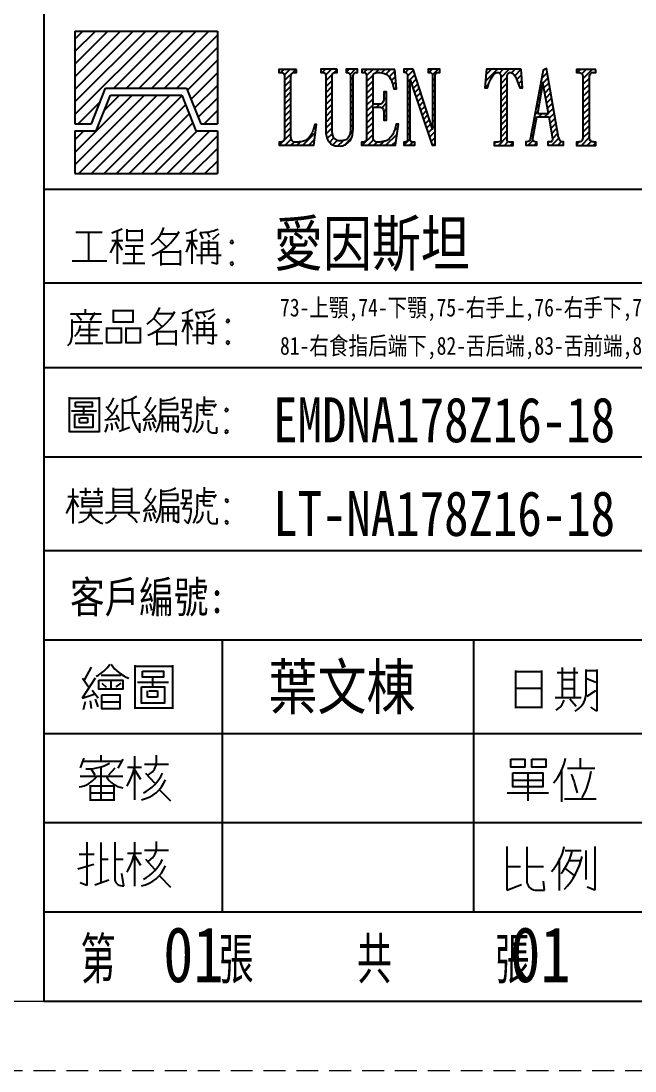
# Model space of a CAD drawing. Header units: millimetres. Extents: x 23075 to 24509, y -21593 to -20579.
# Drawn here: x 24197.5 to 24332.7, y -21592.8 to -21361.6 of the extents above; entities that cross this region are included whole.
import ezdxf

# ---------------------------------------------------------------- set-up
doc = ezdxf.new("R2010")
doc.units = ezdxf.units.MM
doc.header["$LTSCALE"] = 8
doc.linetypes.add('DASHED', pattern=[0.75, 0.5, -0.25])
doc.layers.add('A', color=7, linetype='Continuous')
doc.layers.add('dim', color=3, linetype='Continuous', lineweight=15)
doc.layers.add('MBOM-ASSIS-LAYER', color=71, linetype='Continuous', lineweight=9)
doc.styles.add('ROMANS', font='ROMANS.shx', dxfattribs={"height": 5, "bigfont": 'chineset.shx'})
doc.styles.add('style1', font='mingliu.ttc', dxfattribs={"width": 0.75})

# ---------------------------------------------------------------- blocks, each defined once
blk = doc.blocks.new('*X2')
at = {"color": 0}
for p, q in [((-246.878, -247.762), (-241.98, -242.864)), ((-246.878, -246.878), (-242.864, -242.864)), ((-246.596, -248.364), (-241.096, -242.864)), ((-245.713, -248.364), (-240.213, -242.864)), ((-244.829, -248.364), (-239.364, -242.899)), ((-244.798, -243.914), (-243.748, -242.864)), ((-243.945, -248.364), (-239.111, -243.531)), ((-243.061, -248.364), (-238.859, -244.162)), ((-242.177, -248.364), (-238.606, -244.793)), ((-246.878, -245.994), (-246.248, -245.364)), ((-241.293, -248.364), (-238.293, -245.364)), ((-240.409, -248.364), (-237.409, -245.364)), ((-239.525, -248.364), (-236.878, -245.717)), ((-238.641, -248.364), (-236.878, -246.6)), ((-237.758, -248.364), (-236.878, -247.484))]:
    blk.add_line(p, q, dxfattribs=at)
blk = doc.blocks.new('*X3')
at = {"color": 0}
for p, q in [((-246.878, -244.226), (-241.016, -238.364)), ((-246.878, -243.342), (-241.9, -238.364)), ((-246.878, -242.458), (-242.784, -238.364)), ((-246.878, -241.574), (-243.668, -238.364)), ((-246.878, -240.691), (-244.551, -238.364)), ((-246.878, -239.807), (-245.435, -238.364)), ((-246.878, -238.923), (-246.319, -238.364)), ((-244.132, -242.364), (-240.132, -238.364)), ((-243.248, -242.364), (-239.248, -238.364)), ((-242.364, -242.364), (-238.364, -238.364)), ((-241.48, -242.364), (-237.48, -238.364)), ((-240.596, -242.364), (-236.878, -238.646)), ((-239.713, -242.364), (-236.878, -239.529)), ((-238.979, -242.515), (-236.878, -240.413)), ((-238.727, -243.146), (-236.878, -241.297)), ((-238.474, -243.777), (-236.878, -242.181)), ((-238.221, -244.409), (-236.878, -243.065)), ((-246.632, -244.864), (-245.106, -243.338)), ((-237.793, -244.864), (-236.878, -243.949)), ((-245.748, -244.864), (-245.695, -244.811)), ((-236.909, -244.864), (-236.878, -244.833))]:
    blk.add_line(p, q, dxfattribs=at)
blk = doc.blocks.new('20051210.083501')
at = {"layer": 'A'}
for p, q in [((0, 0), (0, -12.46)), ((0, 0), (19.17, 0)), ((19.17, 0), (19.17, -12.46)), ((2.23, -12.46), (4.14, -7.67)), ((4.14, -7.67), (15.02, -7.67)), ((15.02, -7.67), (16.94, -12.46)), ((2.87, -13.42), (4.79, -8.62)), ((4.79, -8.62), (14.37, -8.62)), ((14.37, -8.62), (16.29, -13.42)), ((0, -12.46), (2.23, -12.46)), ((16.94, -12.46), (19.17, -12.46)), ((0, -13.42), (2.87, -13.42)), ((0, -13.42), (0, -19.17)), ((16.29, -13.42), (19.17, -13.42)), ((19.17, -13.42), (19.17, -19.17)), ((0, -19.17), (19.17, -19.17))]:
    blk.add_line(p, q, dxfattribs=at)
at = {"layer": 'A', "xscale": 1.916639999999461, "yscale": 1.916639999999916, "zscale": 1.91664}
for name in ['*X3', '*X2']:
    blk.add_blockref(name, (473.18, 456.86), dxfattribs=at)
blk = doc.blocks.new('20100617.142056')
at = {"layer": 'MBOM-ASSIS-LAYER'}
blk.add_line((-12.7, 12.7), (-1176.3, 12.7), dxfattribs=at)
at = {"layer": 'MBOM-ASSIS-LAYER', "linetype": 'DASHED'}
blk.add_line((0, 0), (-1189, 0), dxfattribs=at)

msp = doc.modelspace()

# ---------------------------------------------------------------- hatches: boundary and pattern name
at = {"layer": 'A'}
h = msp.add_hatch(dxfattribs=at)
h.set_pattern_fill('ANSI31', color=256, scale=0.290624, style=0)
h.set_pattern_definition([(45, (71136.4427, -19717.7734), (-0.652468895, 0.652468895), [])])
h.paths.add_polyline_path([(24471.981, -21388.297), (24471.981, -21389.007), (24472.618, -21389.007, 0.0414633), (24473.83, -21388.955, 0.0098365), (24475.398, -21388.725, 0.0742962), (24476.558, -21388.349, 0), (24476.558, -21388.349, 0.0820892), (24477.989, -21387.315, 0), (24477.989, -21387.315, 0.0994446), (24479.264, -21385.382, 0.0507965), (24479.912, -21383.156, 0.0544958), (24480.121, -21380.293), (24480.079, -21379.133), (24479.891, -21377.942, 0.0652171), (24479.671, -21376.96), (24479.671, -21376.96), (24479.191, -21375.643), (24478.616, -21374.65, 0.0255552), (24477.331, -21373.365, 0.1195021), (24476.077, -21372.686, 0.0499872), (24473.987, -21372.352, 0.0064973), (24472.618, -21372.289), (24471.991, -21372.268), (24471.991, -21372.989), (24472.723, -21372.989, -0.31305), (24472.911, -21373.041, -0.1750245), (24473.047, -21373.417), (24473.047, -21387.816, -0.0611975), (24472.984, -21388.015, -0.2937019), (24472.545, -21388.297)])
h.paths.add_polyline_path([(24474.475, -21373.532), (24474.475, -21387.718, 0), (24474.475, -21387.718, 0.1084649), (24474.551, -21388.062, 0.3983232), (24474.677, -21388.113), (24474.954, -21388.104, 0.0763618), (24475.728, -21387.961, 0.089624), (24476.77, -21387.373, 0), (24476.77, -21387.373, 0.0989952), (24477.594, -21386.356, 0.0470821), (24478.132, -21385.045, 0.0375978), (24478.56, -21383.128, 0), (24478.56, -21383.128, 0.0259589), (24478.712, -21381.506, 0.0205474), (24478.712, -21379.523, 0.0331816), (24478.527, -21377.808, 0), (24478.527, -21377.808, 0.0397704), (24478.157, -21376.379, 0), (24478.157, -21376.379, 0.0390929), (24477.644, -21375.202, 0.0785078), (24476.745, -21374.009, 0.0940735), (24475.669, -21373.303, 0.1004309), (24474.938, -21373.16, 0.0772307), (24474.576, -21373.218), (24474.5, -21373.345)], flags=16)
h.paths.add_polyline_path([(24453.783, -21372.297), (24453.783, -21373.003), (24454.295, -21373.003, -0.4471104), (24455.001, -21373.791), (24455.001, -21387.46, -0.3629609), (24454.295, -21388.304), (24453.811, -21388.304), (24453.811, -21389.01), (24461.475, -21389.01), (24462.029, -21384.403), (24461.669, -21384.403), (24461.392, -21385.385, -0.1151305), (24460.202, -21387.543, -0.1470783), (24459.428, -21388.014, -0.0200187), (24458.279, -21388.263, -0.0920225), (24456.896, -21388.249), (24456.578, -21387.972), (24456.412, -21387.239), (24456.412, -21385.564), (24456.412, -21373.741, -0.1486596), (24456.576, -21373.202, -0.2444346), (24456.966, -21372.988), (24457.636, -21372.988), (24457.636, -21372.297)])
h.paths.add_polyline_path([(24438.709, -21391.431), (24438.853, -21391.678), (24439.128, -21391.507), (24440.069, -21390.861, 0.0700903), (24440.557, -21390.414), (24441.113, -21389.906), (24441.828, -21389.054), (24442.391, -21388.236, 0.0489267), (24442.817, -21387.467, -0.0112917), (24443.511, -21385.955), (24443.786, -21385.131, 0.0452148), (24444.095, -21383.819, 0.0194511), (24444.294, -21381.874, 0.0381497), (24444.274, -21380.294, 0.0187929), (24444.061, -21378.625, 0.0471864), (24443.566, -21376.756, 0), (24443.566, -21376.756, 0.0282667), (24442.955, -21375.348, 0.0441271), (24442.061, -21373.905, 0.0213392), (24440.955, -21372.551, 0.0597799), (24439.719, -21371.459, 0.0000522), (24438.857, -21370.865), (24438.711, -21371.128), (24438.954, -21371.351, -0.0146115), (24439.6, -21371.98, -0.0089534), (24440.159, -21372.579, -0.0238855), (24440.691, -21373.229, -0.0123206), (24441.262, -21374.04, -0.0281505), (24441.86, -21375.056, 0), (24441.86, -21375.056, -0.0165965), (24442.443, -21376.285, -0.0665241), (24442.861, -21377.754, 0.0184753), (24443.03, -21378.679, -0.0507901), (24443.109, -21379.353), (24443.195, -21380.164, -0.0444565), (24443.222, -21381.765, -0.0008859), (24443.106, -21383.352, -0.0557862), (24442.755, -21385.207, 0.0089738), (24442.48, -21386.162), (24442.096, -21387.048), (24441.23, -21388.525), (24440.687, -21389.301), (24439.739, -21390.414)])
h.paths.add_polyline_path([(24462.802, -21376.356), (24463.161, -21372.28), (24470.805, -21372.28), (24471.106, -21376.345), (24470.539, -21376.345), (24469.809, -21374.48, 0.0956872), (24469.23, -21373.449, 0), (24469.23, -21373.449, 0.0984077), (24468.72, -21373.044, 0.2621702), (24468.095, -21373.067, 0), (24468.095, -21373.067, 0.2609355), (24467.771, -21373.646), (24467.771, -21387.671, 0.1320932), (24467.84, -21388.065, 0), (24467.84, -21388.065, 0.2912007), (24468.222, -21388.308), (24469.045, -21388.308), (24469.045, -21389.015), (24464.852, -21389.015), (24464.852, -21388.308), (24465.64, -21388.308, 0.1278797), (24466.172, -21388.146, 0.2609355), (24466.334, -21387.857), (24466.334, -21373.716), (24466.277, -21373.322), (24466.056, -21373.09), (24465.802, -21373.009, 0.2119014), (24465.558, -21372.975, 0.1524638), (24464.725, -21373.519, 0.0886389), (24463.798, -21375.164), (24463.381, -21376.356)])
h.paths.add_polyline_path([(24426.817, -21388.185), (24426.817, -21388.998), (24433.97, -21388.998), (24434.689, -21384.039), (24434.184, -21384.039), (24433.727, -21385.515, -0.078387), (24433.157, -21386.672, -0.0405768), (24432.363, -21387.625), (24431.859, -21387.924, -0.1243815), (24430.785, -21388.241, 0.0324642), (24430.253, -21388.297), (24428.367, -21388.297), (24434.679, -21372.983), (24434.679, -21372.255), (24427.713, -21372.255), (24427.022, -21376.97), (24427.517, -21376.97), (24427.853, -21375.859, -0.0647548), (24428.572, -21374.262, -0.1575087), (24429.711, -21373.291, -0.0914417), (24431.019, -21373.011, 0.0106211), (24431.579, -21372.983), (24433.11, -21372.983)])
h.paths.add_polyline_path([(24398.964, -21380.992, 0.0315123), (24399.13, -21383.574, 0.0402062), (24399.547, -21385.549, 0.0623728), (24400.344, -21387.369, -0.0031537), (24401.224, -21388.868, 0.0650154), (24402.01, -21389.891, 0.0004545), (24402.657, -21390.539, 0.066774), (24403.881, -21391.471, -0.0041036), (24404.215, -21391.666), (24404.355, -21391.423), (24404.064, -21391.137), (24403.325, -21390.366, -0.043122), (24402.457, -21389.288, -0.0144025), (24401.73, -21388.134, -0.0174648), (24401.013, -21386.819, -0.0539346), (24400.738, -21386.08, 0.031882), (24400.571, -21385.563), (24400.35, -21384.571, -0.0371427), (24400.172, -21383.352, 0.0047038), (24400.064, -21382.01, -0.0465851), (24400.069, -21380.49, -0.0007597), (24400.209, -21379.067, -0.0351514), (24400.49, -21377.433, 0), (24400.49, -21377.433, -0.0239146), (24400.878, -21376.123, -0.0614674), (24401.519, -21374.824, 0.0140719), (24402.199, -21373.724, -0.068346), (24403.185, -21372.457, 0.0243719), (24403.762, -21371.837, -0.0490829), (24404.377, -21371.239, 0), (24404.377, -21371.239, 0.0301326), (24404.499, -21371.128), (24404.355, -21370.862), (24403.849, -21371.201), (24403.849, -21371.201, 0.0494384), (24402.557, -21372.267, 0.0177696), (24401.59, -21373.311, 0.042056), (24400.876, -21374.295, 0.0470099), (24399.523, -21377.101, 0.0754491), (24399.202, -21378.648), (24399.083, -21379.422, 0.0385372)])
h.paths.add_polyline_path([(24408.44, -21383.708), (24409.717, -21389.172), (24409.983, -21388.906, -0.1357493), (24410.516, -21388.604, -0.2278345), (24411.208, -21388.746, 0.135743), (24411.917, -21389.03, -0.0672556), (24412.414, -21389.154), (24413.461, -21389.19), (24414.135, -21389.048, 0.1526658), (24415.022, -21388.551, 0.0586811), (24416.264, -21386.883, 0.1413241), (24416.619, -21385.446), (24416.672, -21384.4, 0.0934362), (24416.512, -21383.229, 0.0736867), (24415.838, -21381.898, 0), (24415.838, -21381.898, 0.101128), (24414.419, -21380.567, -0.036431), (24413.212, -21379.698, 0.0378749), (24411.899, -21378.758, -0.105904), (24411.261, -21378.155, -0.0243212), (24410.8, -21377.41, -0.0885428), (24410.551, -21376.682, 0), (24410.551, -21376.682, -0.0445383), (24410.48, -21375.565, 0), (24410.48, -21375.565, -0.0555732), (24410.675, -21374.145, -0.1531711), (24411.243, -21373.223, 0), (24411.243, -21373.223, -0.1349704), (24412.095, -21372.815, -0.1850459), (24413.124, -21373.01, 0.0194675), (24413.94, -21373.471), (24414.561, -21374.145, -0.0923633), (24415.217, -21375.192, -0.0080312), (24415.891, -21376.984), (24416.459, -21376.86), (24415.483, -21372.087), (24415.235, -21372.389, -0.2747762), (24414.348, -21372.708, -0.0854284), (24413.549, -21372.407, 0.1752427), (24411.935, -21372.105, 0.1106125), (24410.48, -21372.691, 0.1819994), (24409.345, -21374.323, 0.0535258), (24409.025, -21376.576, 0.1300031), (24409.451, -21378.439, 0.0775644), (24410.622, -21380.018, 0), (24410.622, -21380.018, 0.0682662), (24412.095, -21381.117, -0.0563125), (24413.443, -21382.075, 0.0033658), (24414.507, -21383.016, -0.1932925), (24414.933, -21383.85), (24415.146, -21384.346, -0.1577109), (24415.253, -21385.499), (24415.164, -21386.511), (24414.827, -21387.256), (24414.259, -21388.019, -0.2441194), (24413.638, -21388.32), (24413.283, -21388.427), (24412.769, -21388.391, -0.1667011), (24411.633, -21387.912, -0.0146364), (24410.604, -21386.936, -0.1187079), (24409.806, -21385.624), (24409.061, -21383.601)])
h.paths.add_polyline_path([(24372.26, -21388.297), (24372.26, -21389.007), (24372.897, -21389.007, 0.0414633), (24374.109, -21388.955, 0.0098365), (24375.677, -21388.725, 0.0742962), (24376.836, -21388.349, 0), (24376.836, -21388.349, 0.0820892), (24378.268, -21387.315, 0), (24378.268, -21387.315, 0.0994446), (24379.543, -21385.382, 0.0507965), (24380.19, -21383.156, 0.0544958), (24380.399, -21380.293), (24380.358, -21379.133), (24380.17, -21377.942, 0.0652171), (24379.95, -21376.96), (24379.469, -21375.643), (24378.895, -21374.65, 0.0255552), (24377.61, -21373.365, 0.1195021), (24376.356, -21372.686, 0.0499872), (24374.266, -21372.352, 0.0064973), (24372.897, -21372.289), (24372.897, -21372.289), (24372.27, -21372.268), (24372.27, -21372.989), (24373.002, -21372.989, -0.31305), (24373.19, -21373.041, -0.1750245), (24373.325, -21373.417), (24373.325, -21387.816, -0.0611975), (24373.263, -21388.015, 0), (24373.263, -21388.015, -0.2937019), (24372.824, -21388.297)])
h.paths.add_polyline_path([(24363.115, -21372.297), (24363.115, -21373.003), (24363.627, -21373.003, -0.4471104), (24364.332, -21373.791), (24364.332, -21387.46, -0.3629609), (24363.627, -21388.304), (24363.142, -21388.304), (24363.142, -21389.01), (24370.807, -21389.01), (24371.36, -21384.403), (24371.001, -21384.403), (24370.724, -21385.385), (24370.724, -21385.385, -0.1151305), (24369.534, -21387.543, -0.1470783), (24368.759, -21388.014, -0.0200187), (24367.611, -21388.263, -0.0920225), (24366.228, -21388.249), (24365.909, -21387.972), (24365.743, -21387.239), (24365.743, -21385.564), (24365.743, -21373.741, -0.1486596), (24365.907, -21373.202, -0.2444346), (24366.298, -21372.988), (24366.968, -21372.988), (24366.968, -21372.297)])
h.paths.add_polyline_path([(24374.754, -21373.532), (24374.754, -21387.718, 0.1084649), (24374.83, -21388.062, 0.3983232), (24374.956, -21388.113), (24375.233, -21388.104, 0.0763618), (24376.006, -21387.961, 0.089624), (24377.049, -21387.373, 0), (24377.049, -21387.373, 0.0989952), (24377.872, -21386.356, 0.0470821), (24378.41, -21385.045, 0.0375978), (24378.839, -21383.128, 0), (24378.839, -21383.128, 0.0259589), (24378.99, -21381.506, 0.0205474), (24378.99, -21379.523, 0.0331816), (24378.805, -21377.808, 0.0397704), (24378.435, -21376.379, 0), (24378.435, -21376.379, 0.0390929), (24377.923, -21375.202, 0.0785078), (24377.023, -21374.009, 0.0940735), (24375.948, -21373.303, 0.1004309), (24375.216, -21373.16, 0.0772307), (24374.855, -21373.218), (24374.779, -21373.345)], flags=16)
h.paths.add_polyline_path([(24344.985, -21381.285), (24345.058, -21382.068), (24345.205, -21383.439), (24345.425, -21384.834, 0.1114199), (24346.062, -21386.767, 0.0496859), (24347.408, -21388.579, 0.186465), (24348.534, -21389.142), (24349.048, -21389.191, 0.0375207), (24350.076, -21388.897, 0.1534797), (24351.153, -21388.065), (24352.107, -21386.694, 0.0128615), (24352.94, -21383.83, 0.0754903), (24353.209, -21381.309, 0.0019683), (24353.037, -21377.76, 0.0822677), (24352.548, -21375.533), (24351.96, -21374.064), (24351.177, -21372.963), (24350.198, -21372.302, 0.2029711), (24349.292, -21372.081, 0.019715), (24348.093, -21372.326, 0.1971419), (24346.918, -21373.183, 0.0532198), (24345.645, -21375.851, 0.0768728), (24345.058, -21378.984)])
h.paths.add_polyline_path([(24335.788, -21388.301), (24335.788, -21389.007), (24338.053, -21389.007), (24338.053, -21388.307), (24337.662, -21388.307, -0.236068), (24337.308, -21388.13, -0.1778629), (24337.233, -21387.878, 0.0731766), (24337.214, -21387.657), (24337.214, -21375.593), (24339.34, -21388.645), (24339.921, -21388.645), (24341.826, -21374.788), (24341.826, -21387.711, -0.1813346), (24341.637, -21388.216), (24341.435, -21388.279), (24341.246, -21388.291), (24341.031, -21388.291), (24341.031, -21388.998), (24344.224, -21388.998), (24344.224, -21388.291), (24343.618, -21388.291, -0.2703491), (24343.315, -21388.115, -0.1661539), (24343.24, -21387.711), (24343.24, -21373.627, -0.2754595), (24343.631, -21372.971), (24344.237, -21372.971), (24344.237, -21372.264), (24341.599, -21372.264), (24339.832, -21384.392), (24337.914, -21372.274), (24335.794, -21372.274), (24335.794, -21372.987), (24336.185, -21372.987, -0.2042261), (24336.57, -21373.151, 0), (24336.57, -21373.151, -0.2004412), (24336.646, -21373.347, 0.0488454), (24336.665, -21373.612), (24336.665, -21387.67, -0.1282881), (24336.551, -21388.105, -0.2763778), (24336.211, -21388.301)])
h.paths.add_polyline_path([(24346.421, -21380.179, 0.0107728), (24346.483, -21382.651, 0.0226526), (24346.732, -21385.351, 0.0660072), (24347.065, -21386.556, 0.0545447), (24347.75, -21387.782, 0.2164164), (24348.789, -21388.384, 0.1433054), (24349.786, -21388.197, 0), (24349.786, -21388.197, 0.1933289), (24350.804, -21387.034, 0.0342724), (24351.489, -21384.541, 0.0520414), (24351.801, -21381.3), (24351.78, -21378.745), (24351.427, -21376.045), (24350.97, -21374.424, -0.0180621), (24350.409, -21373.448, 0.2109706), (24349.911, -21373.053, 0.0423726), (24349.059, -21372.908, 0.2013091), (24348.353, -21373.136, 0.0679648), (24347.709, -21373.863, 0), (24347.709, -21373.863, 0.0561857), (24347.065, -21375.11, 0.0807476), (24346.525, -21377.727)], flags=16)
h.paths.add_polyline_path([(24354.207, -21372.275), (24354.207, -21372.994), (24354.673, -21372.994, -0.4453624), (24355.274, -21373.661), (24355.274, -21385.821, 0.1272962), (24355.874, -21388.141, 0.0960143), (24356.067, -21388.37, -0.0247325), (24356.496, -21388.756), (24357.119, -21389.045, 0.1076234), (24357.615, -21389.156), (24358.534, -21389.171, 0.1445312), (24359.601, -21388.874, 0.0767167), (24360.565, -21388.044, 0), (24360.565, -21388.044, 0.1475227), (24361.15, -21386.711, -0.0034333), (24361.298, -21385.554), (24361.298, -21373.705, -0.3258682), (24361.817, -21372.994), (24362.291, -21372.994), (24362.291, -21372.282), (24359.735, -21372.282), (24359.735, -21372.994), (24360.135, -21372.994, -0.2211811), (24360.454, -21373.142, -0.1386424), (24360.698, -21373.683, -0.0291948), (24360.728, -21374.009), (24360.728, -21385.495, -0.096528), (24360.446, -21386.94, -0.1769594), (24359.676, -21387.792, 0), (24359.676, -21387.792, -0.0838676), (24359.09, -21387.985, -0.0420431), (24358.312, -21388.037, -0.1259814), (24357.638, -21387.852, 0), (24357.638, -21387.852, -0.0862317), (24357.082, -21387.392, -0.130353), (24356.889, -21386.992), (24356.763, -21386.599), (24356.689, -21385.843), (24356.689, -21373.587, -0.403205), (24357.267, -21372.986), (24357.764, -21372.986), (24357.764, -21372.275)])
h.paths.add_polyline_path([(24308.646, -21388.262), (24308.646, -21389.011), (24311.074, -21389.011), (24311.074, -21388.299), (24310.855, -21388.299, -0.2793781), (24310.253, -21387.934, 0), (24310.253, -21387.934, -0.1828166), (24310.198, -21387.477), (24311.037, -21382.749), (24313.721, -21382.749), (24314.506, -21387.477, -0.117222), (24314.469, -21388.007), (24314.287, -21388.207), (24313.812, -21388.28), (24313.52, -21388.28), (24313.52, -21389.011), (24316.916, -21389.011), (24316.916, -21388.262), (24316.751, -21388.262, -0.3099246), (24316.112, -21387.824, 0.0340023), (24315.857, -21387.276), (24313.21, -21372.07), (24312.425, -21372.476), (24309.595, -21387.751, -0.1981024), (24309.395, -21388.061, -0.0880206), (24308.956, -21388.262)])
h.paths.add_polyline_path([(24311.177, -21382.01), (24312.413, -21375.148), (24313.605, -21382.01)], flags=16)
h.paths.add_polyline_path([(24319.782, -21372.286), (24319.782, -21372.993), (24320.19, -21372.993, -0.1151205), (24321.005, -21373.184), (24321.114, -21373.388), (24321.196, -21373.795), (24321.196, -21387.267, -0.165023), (24320.937, -21388.028, -0.196744), (24320.611, -21388.218, 0.0151159), (24320.135, -21388.3), (24319.782, -21388.3), (24319.782, -21389.021), (24324.05, -21389.021), (24324.05, -21388.286), (24323.67, -21388.286, -0.1510207), (24322.922, -21388.055, -0.2299796), (24322.759, -21387.77), (24322.637, -21387.362, -0.1303355), (24322.623, -21386.941), (24322.623, -21373.945, -0.23248), (24323.017, -21373.143, 0), (24323.017, -21373.143, -0.2001016), (24323.575, -21372.993), (24324.025, -21372.993), (24324.025, -21372.286)])
h.paths.add_polyline_path([(24281.757, -21372.275), (24281.757, -21372.895), (24281.868, -21372.895, -0.296966), (24282.505, -21373.31, 0), (24282.505, -21373.31, -0.1129405), (24282.61, -21373.854), (24282.61, -21387.62, -0.139346), (24282.453, -21388.175, -0.2178389), (24282.33, -21388.257, 0.0242396), (24282.108, -21388.304), (24281.757, -21388.304), (24281.757, -21389.006), (24284.23, -21389.006), (24284.23, -21388.298), (24283.646, -21388.298, -0.3152222), (24283.236, -21388.012, 0), (24283.236, -21388.012, -0.090974), (24283.178, -21387.667), (24283.178, -21374.597), (24288.055, -21389.006), (24288.698, -21389.006), (24288.698, -21373.72, -0.1765617), (24288.926, -21373.094, -0.2069332), (24289.09, -21373.012, 0.0522334), (24289.271, -21372.983), (24289.692, -21372.983), (24289.692, -21372.281), (24287.137, -21372.281), (24287.137, -21372.977), (24287.546, -21372.977, -0.1748169), (24287.903, -21373.106, 0), (24287.903, -21373.106, -0.196301), (24288.084, -21373.445, 0.0208197), (24288.125, -21373.726), (24288.125, -21385.456), (24283.815, -21372.275)])
h.paths.add_polyline_path([(24299.595, -21376.356), (24299.955, -21372.28), (24307.598, -21372.28), (24307.899, -21376.345), (24307.332, -21376.345), (24306.602, -21374.48, 0.0956872), (24306.023, -21373.449, 0), (24306.023, -21373.449, 0.0984077), (24305.514, -21373.044, 0.2621702), (24304.888, -21373.067, 0), (24304.888, -21373.067, 0.2609355), (24304.564, -21373.646), (24304.564, -21387.671, 0.1320932), (24304.633, -21388.065, 0), (24304.633, -21388.065, 0.2912007), (24305.016, -21388.308), (24305.838, -21388.308), (24305.838, -21389.015), (24301.645, -21389.015), (24301.645, -21388.308), (24302.433, -21388.308, 0.1278797), (24302.966, -21388.146, 0.2609355), (24303.128, -21387.857), (24303.128, -21373.716), (24303.07, -21373.322), (24302.85, -21373.09), (24302.595, -21373.009, 0.2119014), (24302.352, -21372.975, 0.1524638), (24301.518, -21373.519, 0.0886389), (24300.591, -21375.164), (24300.175, -21376.356)])
h.paths.add_polyline_path([(24381.249, -21383.708), (24381.87, -21383.601), (24382.615, -21385.624, 0.1187079), (24383.413, -21386.936, 0.0146364), (24384.442, -21387.912, 0.1667011), (24385.578, -21388.391), (24386.092, -21388.427), (24386.447, -21388.32, 0.2441194), (24387.068, -21388.019), (24387.636, -21387.256), (24387.973, -21386.511), (24388.061, -21385.499, 0.1577109), (24387.955, -21384.346), (24387.742, -21383.85, 0.1932925), (24387.316, -21383.016, -0.0033658), (24386.252, -21382.075, 0.0563125), (24384.903, -21381.117, -0.0682662), (24383.431, -21380.018, -0.0775644), (24382.26, -21378.439, -0.1300031), (24381.834, -21376.576, -0.0535258), (24382.154, -21374.323, -0.1819994), (24383.289, -21372.691, -0.1106125), (24384.744, -21372.105, -0.1752427), (24386.358, -21372.407, 0.0854284), (24387.157, -21372.708, 0.2747762), (24388.044, -21372.389), (24388.292, -21372.087), (24389.268, -21376.86), (24388.7, -21376.984, 0.0080312), (24388.026, -21375.192, 0.0923633), (24387.369, -21374.145), (24386.748, -21373.471, -0.0194675), (24385.932, -21373.01, 0.1850459), (24384.903, -21372.815, 0.1349704), (24384.052, -21373.223, 0.153171), (24383.484, -21374.145, 0.0555732), (24383.289, -21375.565, 0.0445383), (24383.36, -21376.682, 0.0885428), (24383.608, -21377.41, 0.0243212), (24384.07, -21378.155, 0.105904), (24384.708, -21378.758, -0.0378749), (24386.021, -21379.698, 0.036431), (24387.227, -21380.567, -0.101128), (24388.647, -21381.898, -0.0736867), (24389.321, -21383.229, -0.0934362), (24389.481, -21384.4), (24389.427, -21385.446, -0.1413241), (24389.073, -21386.883, -0.0586811), (24387.831, -21388.551, -0.1526658), (24386.944, -21389.048), (24386.269, -21389.19), (24385.223, -21389.154, 0.0672556), (24384.726, -21389.03, -0.135743), (24384.016, -21388.746, 0.2278345), (24383.324, -21388.604, 0.1357493), (24382.792, -21388.906), (24382.526, -21389.172)])
h.paths.add_polyline_path([(24263.541, -21372.275), (24263.541, -21372.994), (24264.007, -21372.994, -0.4453624), (24264.608, -21373.661), (24264.608, -21385.821, 0.1272962), (24265.208, -21388.141, 0.0960143), (24265.401, -21388.37, -0.0247325), (24265.83, -21388.756), (24266.453, -21389.045, 0.1076234), (24266.949, -21389.156), (24267.868, -21389.171, 0.1445312), (24268.935, -21388.874, 0.0767167), (24269.899, -21388.044, 0.1475227), (24270.484, -21386.711, -0.0034333), (24270.632, -21385.554), (24270.632, -21373.705, -0.3258682), (24271.151, -21372.994), (24271.625, -21372.994), (24271.625, -21372.282), (24269.069, -21372.282), (24269.069, -21372.994), (24269.469, -21372.994, -0.2211811), (24269.788, -21373.142, -0.1386424), (24270.032, -21373.683, 0), (24270.032, -21373.683, -0.0291948), (24270.062, -21374.009), (24270.062, -21385.495, -0.096528), (24269.78, -21386.94, -0.1769594), (24269.009, -21387.792, 0), (24269.009, -21387.792, -0.0838676), (24268.424, -21387.985, -0.0420431), (24267.646, -21388.037, -0.1259814), (24266.972, -21387.852, -0.0862317), (24266.416, -21387.392, -0.130353), (24266.223, -21386.992), (24266.097, -21386.599), (24266.023, -21385.843), (24266.023, -21373.587, -0.403205), (24266.601, -21372.986), (24267.098, -21372.986), (24267.098, -21372.275)])
h.paths.add_polyline_path([(24254.312, -21372.297), (24254.312, -21373.003), (24254.824, -21373.003, -0.4471104), (24255.529, -21373.791), (24255.529, -21387.46, -0.3629609), (24254.824, -21388.304), (24254.34, -21388.304), (24254.34, -21389.01), (24262.004, -21389.01), (24262.557, -21384.403), (24262.198, -21384.403), (24261.921, -21385.385), (24261.921, -21385.385, -0.1151305), (24260.731, -21387.543, -0.1470783), (24259.956, -21388.014, -0.0200187), (24258.808, -21388.263, -0.0920225), (24257.425, -21388.249), (24257.106, -21387.972), (24256.94, -21387.239), (24256.94, -21385.564), (24256.94, -21373.741, -0.1486596), (24257.105, -21373.202, -0.2444346), (24257.495, -21372.988), (24258.165, -21372.988), (24258.165, -21372.297)])
h.paths.add_polyline_path([(24272.465, -21389.005), (24272.465, -21388.301), (24273.048, -21388.301, -0.0697377), (24273.291, -21388.179, 0.2346711), (24273.485, -21387.985, 0.0812777), (24273.594, -21387.317), (24273.594, -21373.789, 0.0911807), (24273.533, -21373.339, 0.3243613), (24273.048, -21372.987), (24272.525, -21372.987), (24272.525, -21372.283), (24279.836, -21372.283), (24280.14, -21376.606), (24279.618, -21376.606), (24279.265, -21375.38, 0.127245), (24278.67, -21374.044, 0), (24278.67, -21374.044, 0.1044537), (24277.832, -21373.351, 0), (24277.832, -21373.351, 0.104851), (24276.533, -21372.987, 0.0655863), (24275.622, -21373.048, 0.3574663), (24275.015, -21373.789), (24275.015, -21379.921), (24276.63, -21379.921, 0.2828165), (24277.116, -21379.691, 0.145032), (24277.407, -21378.707), (24277.407, -21377.25), (24278.002, -21377.25), (24278.002, -21383.504), (24277.407, -21383.504), (24277.407, -21382.229), (24277.383, -21381.792), (24277.298, -21381.33, 0.4453624), (24276.642, -21380.601), (24275.015, -21380.601), (24275.015, -21387.074, -0.0118619), (24275.076, -21387.572, 0.306736), (24275.61, -21388.216, 0.1268605), (24276.812, -21388.252, -0.0157214), (24277.504, -21388.119, 0.1183441), (24278.233, -21387.815, 0.0973563), (24279.278, -21386.686, 0), (24279.278, -21386.686, 0.0700144), (24279.788, -21385.52), (24279.788, -21385.52), (24280.103, -21384.39), (24280.638, -21384.39), (24279.921, -21389.005)])

# ---------------------------------------------------------------- linework, layer by layer
for p, q in [((24202.534, -21359.428), (24202.534, -21577.487)), ((24493.607, -21398.717), (24202.534, -21398.717)), ((24209.623, -21408.158), (24215.395, -21408.158)), ((24212.414, -21408.158), (24212.414, -21414.434)), ((24219.772, -21407.46), (24217.52, -21408.316)), ((24218.684, -21408.008), (24218.684, -21415.136)), ((24220.791, -21407.456), (24220.791, -21410.069)), ((24220.791, -21407.817), (24224.107, -21407.817)), ((24224.107, -21407.456), (24224.107, -21410.111)), ((24227.657, -21409.56), (24229.591, -21411.493)), ((24228.529, -21408.477), (24232.014, -21408.477)), ((24235.133, -21408.008), (24235.133, -21415.136)), ((24236.853, -21408.347), (24237.578, -21409.583)), ((24238.488, -21408.176), (24238.985, -21409.242)), ((24241.089, -21408.475), (24239.682, -21409.739)), ((24218.538, -21410.055), (24217.148, -21412.687)), ((24217.489, -21409.933), (24219.931, -21409.933)), ((24218.538, -21410.055), (24219.763, -21411.992)), ((24220.515, -21411.109), (24224.447, -21411.109)), ((24220.813, -21409.899), (24224.107, -21409.899)), ((24222.385, -21411.173), (24222.385, -21414.784)), ((24234.933, -21410.055), (24233.898, -21412.505)), ((24233.937, -21409.933), (24236.379, -21409.933)), ((24235.137, -21410.089), (24236.157, -21411.977)), ((24237.223, -21410.222), (24237.223, -21415.166)), ((24237.251, -21410.435), (24240.691, -21410.435)), ((24237.265, -21411.827), (24240.662, -21411.827)), ((24238.786, -21409.924), (24238.786, -21412.992)), ((24240.705, -21410.222), (24240.705, -21415.166)), ((24243.918, -21409.895), (24243.562, -21410.293)), ((24243.562, -21410.293), (24243.946, -21410.705)), ((24244.33, -21410.279), (24243.918, -21409.895)), ((24243.946, -21410.705), (24244.33, -21410.279)), ((24220.451, -21412.872), (24224.234, -21412.872)), ((24228.316, -21412.172), (24228.316, -21415.443)), ((24228.507, -21412.448), (24232.481, -21412.448)), ((24232.524, -21412.108), (24232.524, -21415.486)), ((24236.171, -21413.22), (24241.601, -21413.22)), ((24208.766, -21414.434), (24216.442, -21414.434)), ((24219.963, -21414.975), (24224.808, -21414.975)), ((24228.486, -21415.103), (24232.524, -21415.103)), ((24240.705, -21415.166), (24239.468, -21414.783)), ((24243.918, -21414.683), (24243.562, -21415.081)), ((24243.562, -21415.081), (24243.946, -21415.493)), ((24244.33, -21415.067), (24243.918, -21414.683)), ((24243.946, -21415.493), (24244.33, -21415.067)), ((24493.607, -21419.345), (24202.534, -21419.345)), ((24211.677, -21425.067), (24211.677, -21426.14)), ((24217.791, -21425.227), (24217.791, -21428.022)), ((24217.81, -21425.408), (24222.15, -21425.408)), ((24222.15, -21425.227), (24222.15, -21428.04)), ((24234.204, -21425.626), (24234.204, -21432.754)), ((24237.558, -21425.795), (24238.056, -21426.86)), ((24208.427, -21426.084), (24215.182, -21426.084)), ((24208.681, -21427.383), (24208.681, -21431.225)), ((24208.691, -21427.878), (24215.302, -21427.878)), ((24209.812, -21426.225), (24210.858, -21427.496)), ((24213.741, -21425.886), (24212.723, -21427.553)), ((24217.773, -21427.84), (24222.132, -21427.84)), ((24226.759, -21427.129), (24228.692, -21429.062)), ((24227.63, -21426.046), (24231.115, -21426.046)), ((24234.004, -21427.673), (24232.968, -21430.124)), ((24233.008, -21427.552), (24235.45, -21427.552)), ((24234.208, -21427.708), (24235.228, -21429.596)), ((24235.924, -21425.965), (24236.649, -21427.201)), ((24236.293, -21427.841), (24236.293, -21432.785)), ((24236.322, -21428.054), (24239.762, -21428.054)), ((24237.857, -21427.542), (24237.857, -21430.611)), ((24240.16, -21426.093), (24238.752, -21427.358)), ((24239.776, -21427.841), (24239.776, -21432.785)), ((24243.042, -21427.275), (24242.686, -21427.673)), ((24242.686, -21427.673), (24243.07, -21428.085)), ((24243.454, -21427.659), (24243.042, -21427.275)), ((24243.07, -21428.085), (24243.454, -21427.659)), ((24210.271, -21429.584), (24214.811, -21429.584)), ((24212.541, -21428.241), (24212.541, -21432.579)), ((24216.375, -21429.093), (24216.375, -21432.577)), ((24216.429, -21429.256), (24219.498, -21429.256)), ((24219.553, -21429.093), (24219.553, -21432.559)), ((24220.606, -21429.093), (24220.606, -21432.577)), ((24220.661, -21429.256), (24223.73, -21429.256)), ((24223.784, -21429.093), (24223.784, -21432.559)), ((24227.417, -21429.742), (24227.417, -21433.013)), ((24227.609, -21430.018), (24231.583, -21430.018)), ((24231.625, -21429.678), (24231.625, -21433.055)), ((24236.336, -21429.446), (24239.733, -21429.446)), ((24209.418, -21432.579), (24215.501, -21432.579)), ((24210.489, -21430.818), (24214.394, -21430.818)), ((24216.393, -21432.432), (24219.535, -21432.432)), ((24220.624, -21432.432), (24223.766, -21432.432)), ((24227.587, -21432.673), (24231.625, -21432.673)), ((24235.241, -21430.838), (24240.671, -21430.838)), ((24239.776, -21432.785), (24238.539, -21432.401)), ((24243.042, -21432.063), (24242.686, -21432.461)), ((24242.686, -21432.461), (24243.07, -21432.873)), ((24243.454, -21432.446), (24243.042, -21432.063)), ((24243.07, -21432.873), (24243.454, -21432.446)), ((24493.607, -21438.007), (24202.534, -21438.007)), ((24237.828, -21444.277), (24237.828, -21446.175)), ((24208.121, -21444.478), (24208.121, -21452.143)), ((24208.121, -21444.656), (24214.721, -21444.656)), ((24211.272, -21446.617), (24211.272, -21448.162)), ((24214.76, -21444.478), (24214.76, -21452.163)), ((24216.206, -21446.489), (24217.582, -21448.065)), ((24219.864, -21444.792), (24219.864, -21451.572)), ((24221.962, -21444.932), (24221.962, -21447.716)), ((24224.743, -21446.555), (24226.163, -21447.947)), ((24228.232, -21444.784), (24228.232, -21448.136)), ((24228.273, -21445.852), (24231.883, -21445.852)), ((24231.897, -21445.676), (24231.897, -21447.244)), ((24233.125, -21444.811), (24233.125, -21446.723)), ((24233.14, -21444.988), (24234.831, -21444.988)), ((24234.89, -21446.723), (24234.89, -21444.811)), ((24236.27, -21445.834), (24236.27, -21448.71)), ((24236.292, -21446.205), (24240.267, -21446.205)), ((24237.663, -21446.372), (24237.663, -21447.95)), ((24237.842, -21445.315), (24240.097, -21445.315)), ((24240.474, -21446.008), (24239.931, -21446.737)), ((24208.636, -21447.449), (24214.106, -21447.449)), ((24219.899, -21447.914), (24223.711, -21447.914)), ((24226.312, -21448.258), (24227.177, -21449.866)), ((24231.897, -21447.244), (24228.273, -21447.244)), ((24228.597, -21448.474), (24228.597, -21452.164)), ((24228.597, -21448.65), (24232.086, -21448.65)), ((24229.814, -21448.69), (24229.814, -21451.812)), ((24231.031, -21448.69), (24231.031, -21451.812)), ((24232.059, -21448.474), (24232.059, -21452.15)), ((24232.606, -21447.776), (24235.083, -21447.776)), ((24233.125, -21446.723), (24234.89, -21446.723)), ((24236.785, -21447.26), (24239.231, -21447.26)), ((24237.988, -21448.304), (24239.744, -21448.304)), ((24242.751, -21446.864), (24242.395, -21447.262)), ((24242.395, -21447.262), (24242.779, -21447.674)), ((24243.163, -21447.248), (24242.751, -21446.864)), ((24242.779, -21447.674), (24243.163, -21447.248)), ((24210.4, -21450.083), (24210.4, -21448.994)), ((24212.164, -21450.083), (24210.4, -21450.083)), ((24210.598, -21448.994), (24212.164, -21448.994)), ((24212.164, -21448.994), (24212.164, -21450.083)), ((24215.988, -21449.457), (24219.008, -21449.122)), ((24219.165, -21451.933), (24221.449, -21451.024)), ((24223.711, -21452.271), (24223.711, -21450.162)), ((24224.419, -21449.528), (24226.853, -21449.163)), ((24225.108, -21449.853), (24224.581, -21451.961)), ((24225.609, -21449.853), (24226.136, -21451.785)), ((24226.488, -21449.853), (24227.015, -21451.285)), ((24228.638, -21450.042), (24232.046, -21450.042)), ((24233.303, -21448.991), (24234.846, -21448.991)), ((24238.718, -21449.528), (24238.718, -21451.371)), ((24240.651, -21452.308), (24240.651, -21451.086)), ((24208.161, -21451.985), (24214.74, -21451.985)), ((24232.059, -21452.15), (24231.194, -21451.596)), ((24234.178, -21452.298), (24233.496, -21451.453)), ((24239.655, -21452.308), (24240.651, -21452.308)), ((24242.751, -21451.652), (24242.395, -21452.05)), ((24242.395, -21452.05), (24242.779, -21452.462)), ((24243.163, -21452.036), (24242.751, -21451.652)), ((24242.779, -21452.462), (24243.163, -21452.036)), ((24493.607, -21457.652), (24202.534, -21457.652)), ((24208.911, -21464.585), (24208.911, -21472.277)), ((24211.684, -21464.402), (24211.684, -21466.146)), ((24214.494, -21464.42), (24214.494, -21466.164)), ((24217.782, -21464.402), (24217.782, -21469.817)), ((24217.782, -21464.75), (24221.786, -21464.75)), ((24221.823, -21464.42), (24221.823, -21469.78)), ((24228.269, -21464.766), (24228.269, -21468.118)), ((24233.162, -21464.793), (24233.162, -21466.705)), ((24233.177, -21464.971), (24234.868, -21464.971)), ((24234.927, -21466.705), (24234.927, -21464.793)), ((24237.865, -21464.259), (24237.865, -21466.157)), ((24207.845, -21466.347), (24210.178, -21466.347)), ((24209.057, -21466.99), (24210.123, -21468.605)), ((24210.472, -21465.301), (24212.896, -21465.301)), ((24210.968, -21466.458), (24210.968, -21468.771)), ((24211.041, -21466.678), (24215.155, -21466.678)), ((24213.447, -21465.301), (24215.523, -21465.301)), ((24215.155, -21466.347), (24215.155, -21468.605)), ((24217.782, -21466.146), (24221.786, -21466.146)), ((24217.782, -21467.394), (24221.786, -21467.394)), ((24224.78, -21466.537), (24226.2, -21467.929)), ((24228.31, -21465.834), (24231.92, -21465.834)), ((24231.934, -21467.226), (24228.31, -21467.226)), ((24231.934, -21465.658), (24231.934, -21467.226)), ((24233.162, -21466.705), (24234.927, -21466.705)), ((24236.307, -21465.816), (24236.307, -21468.692)), ((24236.329, -21466.187), (24240.304, -21466.187)), ((24236.822, -21467.242), (24239.268, -21467.242)), ((24237.7, -21466.355), (24237.7, -21467.932)), ((24237.879, -21465.297), (24240.134, -21465.297)), ((24240.511, -21465.99), (24239.968, -21466.719)), ((24242.788, -21466.847), (24242.432, -21467.244)), ((24242.432, -21467.244), (24242.816, -21467.656)), ((24243.2, -21467.23), (24242.788, -21466.847)), ((24242.816, -21467.656), (24243.2, -21467.23)), ((24211.004, -21468.422), (24215.1, -21468.422)), ((24211.023, -21467.522), (24215.082, -21467.522)), ((24217.782, -21468.624), (24221.786, -21468.624)), ((24224.456, -21469.51), (24226.89, -21469.146)), ((24226.349, -21468.24), (24227.214, -21469.848)), ((24228.634, -21468.456), (24228.634, -21472.146)), ((24228.634, -21468.632), (24232.123, -21468.632)), ((24229.851, -21468.672), (24229.851, -21471.795)), ((24231.068, -21468.672), (24231.068, -21471.795)), ((24232.096, -21468.456), (24232.096, -21472.133)), ((24232.643, -21467.758), (24235.12, -21467.758)), ((24233.34, -21468.974), (24234.883, -21468.974)), ((24238.025, -21468.287), (24239.781, -21468.287)), ((24238.755, -21469.51), (24238.755, -21471.354)), ((24210.472, -21469.817), (24215.541, -21469.817)), ((24216.092, -21469.817), (24223.696, -21469.817)), ((24225.145, -21469.835), (24224.618, -21471.943)), ((24225.646, -21469.835), (24226.173, -21471.768)), ((24226.525, -21469.835), (24227.052, -21471.268)), ((24228.675, -21470.024), (24232.083, -21470.024)), ((24232.096, -21472.133), (24231.231, -21471.578)), ((24234.215, -21472.28), (24233.533, -21471.435)), ((24240.688, -21472.29), (24240.688, -21471.068)), ((24242.788, -21471.634), (24242.432, -21472.032)), ((24242.432, -21472.032), (24242.816, -21472.444)), ((24243.2, -21472.018), (24242.788, -21471.634)), ((24242.816, -21472.444), (24243.2, -21472.018)), ((24239.692, -21472.29), (24240.688, -21472.29)), ((24493.607, -21478.28), (24202.534, -21478.28)), ((24493.607, -21497.925), (24202.534, -21497.925)), ((24241.829, -21497.925), (24241.829, -21557.842)), ((24297.157, -21497.925), (24297.157, -21557.842)), ((24212.955, -21503.926), (24211.444, -21506.724)), ((24222.543, -21503.48), (24222.543, -21513.062)), ((24222.543, -21503.703), (24230.792, -21503.703)), ((24230.842, -21503.48), (24230.842, -21513.087)), ((24316.664, -21503.987), (24316.664, -21510.542)), ((24319.261, -21503.969), (24319.261, -21510.487)), ((24321.859, -21504.411), (24321.859, -21510.1)), ((24324.272, -21504.374), (24324.272, -21513.599)), ((24213.822, -21506.303), (24210.998, -21510.71)), ((24211.023, -21506.328), (24212.46, -21508.284)), ((24215.185, -21505.684), (24219.496, -21505.684)), ((24226.482, -21506.154), (24226.482, -21508.086)), ((24306.367, -21504.632), (24306.367, -21512.94)), ((24306.402, -21504.872), (24312.138, -21504.872)), ((24312.104, -21504.597), (24312.104, -21512.94)), ((24315.54, -21505.055), (24320.09, -21505.055)), ((24316.664, -21506.602), (24319.261, -21506.602)), ((24321.896, -21504.65), (24324.272, -21504.65)), ((24322.08, -21506.381), (24324.07, -21507.228)), ((24213.203, -21508.952), (24214.491, -21510.661)), ((24215.334, -21507.417), (24216.25, -21508.309)), ((24217.291, -21506.773), (24217.291, -21508.68)), ((24219.496, -21507.417), (24218.406, -21508.259)), ((24223.187, -21507.194), (24230.024, -21507.194)), ((24306.402, -21508.546), (24312.138, -21508.546)), ((24316.855, -21508.572), (24319.261, -21508.572)), ((24322.135, -21510.303), (24324.051, -21509.014)), ((24210.998, -21510.71), (24213.624, -21509.844)), ((24212.732, -21511.28), (24212.955, -21513.013)), ((24213.847, -21510.908), (24214.442, -21512.642)), ((24225.392, -21510.487), (24225.392, -21509.126)), ((24227.597, -21510.487), (24225.392, -21510.487)), ((24225.639, -21509.126), (24227.597, -21509.126)), ((24227.597, -21509.126), (24227.597, -21510.487)), ((24315.116, -21510.542), (24320.827, -21510.542)), ((24318.364, -21510.902), (24319.719, -21512.466)), ((24211.667, -21511.527), (24211.172, -21513.31)), ((24215.408, -21511.552), (24219.223, -21511.552)), ((24222.592, -21512.864), (24230.817, -21512.864)), ((24306.402, -21512.734), (24312.138, -21512.734)), ((24324.272, -21513.599), (24322.983, -21512.697)), ((24493.607, -21518.552), (24202.534, -21518.552)), ((24211.38, -21523.912), (24210.523, -21526.077)), ((24211.29, -21524.611), (24219.593, -21524.611)), ((24215.103, -21523.259), (24215.103, -21524.589)), ((24219.954, -21524.115), (24218.848, -21526.1)), ((24222.526, -21523.461), (24222.526, -21533.112)), ((24224.714, -21525.243), (24229.971, -21525.243)), ((24227.376, -21525.017), (24227.376, -21523.281)), ((24320.618, -21523.946), (24320.618, -21526.077)), ((24212.96, -21526.325), (24213.772, -21527.633)), ((24215.103, -21525.942), (24215.103, -21533.09)), ((24218.171, -21526.1), (24216.818, -21527.678)), ((24220.991, -21525.897), (24224.082, -21525.897)), ((24222.571, -21526.573), (24223.834, -21528.535)), ((24224.94, -21527.205), (24226.925, -21529.392)), ((24309.066, -21527.219), (24309.066, -21533.334)), ((24316.48, -21526.483), (24316.48, -21533.562)), ((24317.85, -21526.102), (24323.842, -21526.102)), ((24210.523, -21527.881), (24219.908, -21527.881)), ((24212.711, -21529.843), (24212.711, -21533.338)), ((24305.792, -21528.741), (24312.367, -21528.741)), ((24212.757, -21530.046), (24217.946, -21530.046)), ((24212.757, -21531.579), (24217.9, -21531.579)), ((24217.946, -21530.046), (24217.946, -21533.315)), ((24228.03, -21530.903), (24230.399, -21533.338)), ((24304.522, -21531.583), (24313.662, -21531.583)), ((24212.734, -21533.09), (24217.9, -21533.09)), ((24317.165, -21532.852), (24324.096, -21532.852)), ((24493.607, -21538.197), (24202.534, -21538.197)), ((24212.034, -21542.4), (24212.034, -21551.994)), ((24215.115, -21542.482), (24215.115, -21551.362)), ((24218.168, -21542.427), (24218.168, -21550.647)), ((24222.526, -21542.424), (24222.526, -21552.075)), ((24227.376, -21543.979), (24227.376, -21542.243)), ((24304.449, -21543.391), (24304.449, -21552.987)), ((24308.842, -21543.412), (24308.842, -21551.189)), ((24323.84, -21543.391), (24323.84, -21552.987)), ((24210.301, -21545.039), (24213.602, -21545.039)), ((24220.991, -21544.859), (24224.082, -21544.859)), ((24222.571, -21545.535), (24223.834, -21547.497)), ((24224.714, -21544.205), (24229.971, -21544.205)), ((24316.016, -21546.004), (24316.016, -21553.071)), ((24317.313, -21544.248), (24320.807, -21544.248)), ((24321.873, -21544.269), (24321.873, -21550.604)), ((24210.054, -21548.283), (24213.547, -21547.238)), ((24215.087, -21546.138), (24216.682, -21546.138)), ((24218.223, -21546.138), (24219.983, -21546.138)), ((24224.94, -21546.167), (24226.925, -21548.354)), ((24304.47, -21547.781), (24307.503, -21547.781)), ((24308.946, -21547.781), (24312.565, -21547.781)), ((24317.313, -21548.241), (24319.301, -21549.726)), ((24318.192, -21546.464), (24320.639, -21546.464)), ((24220.121, -21552.021), (24219.708, -21549.355)), ((24228.03, -21549.865), (24230.399, -21552.3)), ((24212.034, -21551.994), (24210.549, -21551.362)), ((24213.794, -21551.829), (24216.875, -21550.702)), ((24304.449, -21552.987), (24307.712, -21551.733)), ((24310.682, -21552.966), (24312.732, -21552.966)), ((24312.732, -21552.966), (24312.544, -21551.043)), ((24323.84, -21552.987), (24322.145, -21552.339)), ((24493.607, -21557.842), (24202.534, -21557.842)), ((24493.607, -21577.487), (24202.534, -21577.487))]:
    msp.add_line(p, q, dxfattribs=at)
for points in [[(24258.165, -21372.297), (24254.312, -21372.297), (24254.312, -21373.003), (24254.824, -21373.003, -0.4471104), (24255.529, -21373.791), (24255.529, -21387.46, -0.3629609), (24254.824, -21388.304), (24254.34, -21388.304), (24254.34, -21389.01), (24262.004, -21389.01), (24262.557, -21384.403), (24262.198, -21384.403), (24261.921, -21385.385, -0.1151305), (24260.731, -21387.543, -0.1470783), (24259.956, -21388.014, -0.0200187), (24258.808, -21388.263, -0.0920225), (24257.425, -21388.249), (24257.106, -21387.972), (24256.94, -21387.239), (24256.94, -21385.564), (24256.94, -21373.741, -0.1486596), (24257.105, -21373.202, -0.2444346), (24257.495, -21372.988), (24258.165, -21372.988)], [(24267.098, -21372.275), (24263.541, -21372.275), (24263.541, -21372.994), (24264.007, -21372.994, -0.4453624), (24264.608, -21373.661), (24264.608, -21385.821, 0.1272962), (24265.208, -21388.141, 0.0960143), (24265.401, -21388.37, -0.0247325), (24265.83, -21388.756), (24266.453, -21389.045, 0.1076234), (24266.949, -21389.156), (24267.868, -21389.171, 0.1445312), (24268.935, -21388.874, 0.0767167), (24269.899, -21388.044, 0.1475227), (24270.484, -21386.711, -0.0034333), (24270.632, -21385.554), (24270.632, -21373.705, -0.3258682), (24271.151, -21372.994), (24271.625, -21372.994), (24271.625, -21372.282), (24269.069, -21372.282), (24269.069, -21372.994), (24269.469, -21372.994, -0.2211811), (24269.788, -21373.142, -0.1386424), (24270.032, -21373.683, -0.0291948), (24270.062, -21374.009), (24270.062, -21385.495, -0.096528), (24269.78, -21386.94, -0.1769594), (24269.009, -21387.792, -0.0838676), (24268.424, -21387.985, -0.0420431), (24267.646, -21388.037, -0.1259814), (24266.972, -21387.852, -0.0862317), (24266.416, -21387.392, -0.130353), (24266.223, -21386.992), (24266.097, -21386.599), (24266.023, -21385.843), (24266.023, -21373.587, -0.403205), (24266.601, -21372.986), (24267.098, -21372.986)], [(24307.598, -21372.28), (24299.955, -21372.28), (24299.595, -21376.356), (24300.175, -21376.356), (24300.591, -21375.164, -0.0886389), (24301.518, -21373.519, -0.1524638), (24302.352, -21372.975, -0.2119014), (24302.595, -21373.009), (24302.85, -21373.09), (24303.07, -21373.322), (24303.128, -21373.716), (24303.128, -21387.857, -0.2609355), (24302.966, -21388.146, -0.1278797), (24302.433, -21388.308), (24301.645, -21388.308), (24301.645, -21389.015), (24305.838, -21389.015), (24305.838, -21388.308), (24305.016, -21388.308, -0.2912007), (24304.633, -21388.065, -0.1320932), (24304.564, -21387.671), (24304.564, -21373.646, -0.2609355), (24304.888, -21373.067, -0.2621702), (24305.514, -21373.044, -0.0984077), (24306.023, -21373.449, -0.0956872), (24306.602, -21374.48), (24307.332, -21376.345), (24307.899, -21376.345)], [(24312.425, -21372.476), (24309.595, -21387.751, -0.1981024), (24309.395, -21388.061, -0.0880206), (24308.956, -21388.262), (24308.646, -21388.262), (24308.646, -21389.011), (24311.074, -21389.011), (24311.074, -21388.299), (24310.855, -21388.299, -0.2793781), (24310.253, -21387.934, -0.1828166), (24310.198, -21387.477), (24311.037, -21382.749), (24313.721, -21382.749), (24314.506, -21387.477, -0.117222), (24314.469, -21388.007), (24314.287, -21388.207), (24313.812, -21388.28), (24313.52, -21388.28), (24313.52, -21389.011), (24316.916, -21389.011), (24316.916, -21388.262), (24316.751, -21388.262, -0.3099246), (24316.112, -21387.824, 0.0340023), (24315.857, -21387.276), (24313.21, -21372.07)], [(24324.025, -21372.286), (24319.782, -21372.286), (24319.782, -21372.993), (24320.19, -21372.993, -0.1151205), (24321.005, -21373.184), (24321.114, -21373.388), (24321.196, -21373.795), (24321.196, -21387.267, -0.165023), (24320.937, -21388.028, -0.196744), (24320.611, -21388.218, 0.0151159), (24320.135, -21388.3), (24319.782, -21388.3), (24319.782, -21389.021), (24324.05, -21389.021), (24324.05, -21388.286), (24323.67, -21388.286, -0.1510207), (24322.922, -21388.055, -0.2299796), (24322.759, -21387.77), (24322.637, -21387.362, -0.1303355), (24322.623, -21386.941), (24322.623, -21373.945, -0.23248), (24323.017, -21373.143, -0.2001016), (24323.575, -21372.993), (24324.025, -21372.993)]]:
    msp.add_lwpolyline(points, format="xyb", close=True, dxfattribs=at)
for points in [[(24279.836, -21372.283), (24272.525, -21372.283), (24272.525, -21372.987), (24273.048, -21372.987, -0.3243613), (24273.533, -21373.339, -0.0911807), (24273.594, -21373.789), (24273.594, -21387.317, -0.0812777), (24273.485, -21387.985, -0.2346711), (24273.291, -21388.179, 0.0697377), (24273.048, -21388.301), (24272.465, -21388.301), (24272.465, -21389.005), (24279.921, -21389.005), (24280.638, -21384.39), (24280.103, -21384.39), (24279.788, -21385.52, -0.0700144), (24279.278, -21386.686, -0.0973563), (24278.233, -21387.815, -0.1183441), (24277.504, -21388.119, 0.0157214), (24276.812, -21388.252, -0.1268605), (24275.61, -21388.216, -0.306736), (24275.076, -21387.572, 0.0118619), (24275.015, -21387.074), (24275.015, -21380.601), (24276.642, -21380.601, -0.4453624), (24277.298, -21381.33), (24277.383, -21381.792), (24277.407, -21382.229), (24277.407, -21383.504), (24278.002, -21383.504), (24278.002, -21377.25), (24277.407, -21377.25), (24277.407, -21378.707, -0.145032), (24277.116, -21379.691, -0.2828165), (24276.63, -21379.921), (24275.015, -21379.921), (24275.015, -21373.789, -0.3574663), (24275.622, -21373.048, -0.0655863), (24276.533, -21372.987, -0.104851), (24277.832, -21373.351, -0.1044537), (24278.67, -21374.044, -0.127245), (24279.265, -21375.38), (24279.618, -21376.606), (24280.14, -21376.606), (24279.836, -21372.283)], [(24283.815, -21372.275), (24281.757, -21372.275), (24281.757, -21372.895), (24281.868, -21372.895, -0.296966), (24282.505, -21373.31, -0.1129405), (24282.61, -21373.854), (24282.61, -21387.62, -0.139346), (24282.453, -21388.175, -0.2178389), (24282.33, -21388.257, 0.0242396), (24282.108, -21388.304), (24281.757, -21388.304), (24281.757, -21389.006), (24284.23, -21389.006), (24284.23, -21388.298), (24283.646, -21388.298, -0.3152222), (24283.236, -21388.012, -0.090974), (24283.178, -21387.667), (24283.178, -21374.597), (24288.055, -21389.006), (24288.698, -21389.006), (24288.698, -21373.72, -0.1765617), (24288.926, -21373.094, -0.2069332), (24289.09, -21373.012, 0.0522334), (24289.271, -21372.983), (24289.692, -21372.983), (24289.692, -21372.281), (24287.137, -21372.281), (24287.137, -21372.977), (24287.546, -21372.977, -0.1748169), (24287.903, -21373.106, -0.196301), (24288.084, -21373.445, 0.0208197), (24288.125, -21373.726), (24288.125, -21385.456), (24283.815, -21372.275)]]:
    msp.add_lwpolyline(points, format="xyb", dxfattribs=at)
for points in [[(24311.177, -21382.01), (24313.605, -21382.01), (24312.413, -21375.148)], [(24209.528, -21445.527), (24213.175, -21445.527), (24213.175, -21446.557), (24209.528, -21446.557)], [(24209.35, -21448.301), (24213.353, -21448.301), (24213.353, -21451.133), (24209.35, -21451.133)], [(24224.302, -21504.793), (24228.86, -21504.793), (24228.86, -21506.08), (24224.302, -21506.08)], [(24214.665, -21506.773), (24219.941, -21506.773), (24219.941, -21508.729), (24214.665, -21508.729)], [(24224.079, -21508.259), (24229.083, -21508.259), (24229.083, -21511.8), (24224.079, -21511.8)], [(24215.334, -21510.017), (24219.273, -21510.017), (24219.273, -21513.087), (24215.334, -21513.087)], [(24305.335, -21524.123), (24308.432, -21524.123), (24308.432, -21525.874), (24305.335, -21525.874)], [(24309.93, -21524.123), (24313.027, -21524.123), (24313.027, -21525.874), (24309.93, -21525.874)], [(24305.766, -21527.168), (24312.367, -21527.168), (24312.367, -21530.213), (24305.766, -21530.213)]]:
    msp.add_lwpolyline(points, close=True, dxfattribs=at)
for centre, radius, start, end in [((24222.057, -21404.84), 7.265, 304.61246, 341.68459), ((24222.476, -21402.845), 11.095, 290.48295, 332.33354), ((24233.065, -21402.778), 5.619, 278.60534, 303.65342), ((24237.277, -21398.404), 9.773, 267.56281, 291.90568), ((24221.158, -21422.41), 7.265, 304.61246, 341.68459), ((24221.577, -21420.415), 11.095, 290.48295, 332.33354), ((24232.136, -21420.397), 5.619, 278.60534, 303.65342), ((24236.348, -21416.022), 9.773, 267.56281, 291.90568), ((24206.749, -21428.15), 3.892, 312.92955, 353.57118), ((24206.151, -21431.225), 2.53, 312.53637, 0), ((24219.471, -21438.819), 6.488, 273.78463, 303.06665), ((24210.948, -21442.909), 8.509, 309.3295, 337.45857), ((24211.322, -21442.041), 7.104, 317.48935, 338.93433), ((24217.668, -21441.175), 10.751, 308.89634, 332.19302), ((24177.624, -21419.56), 54.548, 330.17423, 332.82382), ((24228.688, -21439.104), 6.077, 265.5716, 298.19321), ((24216.451, -21450.287), 2.748, 9.90155, 42.59656), ((24228.295, -21447.716), 6.333, 180, 223.46566), ((24221.37, -21448.506), 6.872, 328.10352, 3.08141), ((24227.161, -21445.657), 6.929, 329.4032, 350.78005), ((24229.64, -21449.6), 5.279, 329.27056, 8.5671), ((24231.334, -21449.278), 4.969, 325.11387, 6.56455), ((24238.017, -21447.952), 0.354, 179.68779, 265.3642), ((24213.741, -21450.455), 2.81, 324.34714, 1.75436), ((24213.071, -21451.478), 4.528, 356.72668, 16.90925), ((24214.157, -21452.932), 5.076, 17.45056, 35.38334), ((24235.263, -21450.056), 2.249, 291.41157, 8.9723), ((24239.7, -21451.326), 0.983, 182.6682, 267.36298), ((24177.661, -21439.542), 54.548, 330.17423, 332.82382), ((24228.725, -21459.086), 6.077, 265.5716, 298.19321), ((24199.092, -21464.412), 10.093, 326.37698, 345.73792), ((24217.705, -21461.157), 10.751, 308.89634, 332.19302), ((24227.198, -21465.64), 6.929, 329.4032, 350.78005), ((24209.755, -21468.961), 3.159, 279.71091, 359.78568), ((24221.407, -21468.488), 6.872, 328.10352, 3.08141), ((24229.677, -21469.582), 5.279, 329.27056, 8.5671), ((24231.371, -21469.26), 4.969, 325.11387, 6.56455), ((24235.3, -21470.038), 2.249, 291.41157, 8.9723), ((24238.054, -21467.934), 0.354, 179.68779, 265.3642), ((24216.731, -21467.94), 4.484, 207.88184, 254.3646), ((24214.931, -21468.152), 4.193, 287.64949, 327.81402), ((24218.952, -21474.304), 4.658, 27.82913, 62.20199), ((24239.737, -21471.308), 0.983, 182.6682, 267.36298), ((24211.487, -21499.875), 6.526, 293.55808, 328.78297), ((24224.012, -21498.698), 8.081, 214.34798, 250.23218), ((24313.415, -21510.035), 3.84, 300.05357, 342.73103), ((24317.423, -21509.634), 4.46, 297.76113, 353.99445), ((24212.125, -21516.376), 9.932, 268.17627, 299.53133), ((24305.659, -21521.662), 11.925, 319.6961, 349.08429), ((24211.639, -21523.852), 11.055, 326.06578, 349.34121), ((24220.564, -21523.662), 8.836, 296.36329, 336.04338), ((24223.424, -21524.175), 4.075, 302.55202, 343.49695), ((24297.502, -21536.296), 22.97, 11.83969, 22.72678), ((24305.562, -21524.218), 17.656, 331.47839, 351.63307), ((24209.707, -21524.975), 5.309, 276.6347, 324.7535), ((24220.714, -21525.371), 5.14, 209.80401, 261.2378), ((24222.744, -21526.18), 7.008, 280.63693, 339.18505), ((24306.3, -21541.265), 11.008, 316.31131, 348.9754), ((24211.639, -21542.814), 11.055, 326.06578, 349.34121), ((24223.424, -21543.138), 4.075, 302.55202, 343.49695), ((24307.18, -21541.715), 11.958, 320.71501, 347.66853), ((24306.188, -21542.17), 15.237, 315.87421, 347.04223), ((24222.744, -21545.142), 7.008, 280.63693, 339.18505), ((24220.564, -21542.624), 8.836, 296.36329, 336.04338), ((24219.847, -21550.335), 1.708, 190.51001, 279.21093), ((24310.965, -21550.832), 2.153, 189.5544, 262.46357)]:
    msp.add_arc(centre, radius, start, end, dxfattribs=at)

# ---------------------------------------------------------------- block references
at = {"layer": 'A', "xscale": 1.637080239262756, "yscale": 1.637080239262756, "zscale": 1.637080239262756}
msp.add_blockref('20051210.083501', (24209.363, -21363.857), dxfattribs=at)
at = {"layer": 'MBOM-ASSIS-LAYER', "xscale": 1.205655079037772, "yscale": 1.205655079037772, "zscale": 1.205655079037772}
msp.add_blockref('20100617.142056', (24508.919, -21592.798), dxfattribs=at)

# ---------------------------------------------------------------- texts
at = {"layer": 'A', "style": 'ROMANS', "width": 0.75}
msp.add_text('第    張    共    張', height=10.18755, dxfattribs=at).set_placement((24210.654, -21573.511))
at = {"layer": 'dim', "color": 6, "ltscale": 0.2, "style": 'style1', "width": 0.8}
for s, height, p in [('愛因斯坦', 9.879, (24253.181, -21415.545)), ('73-上顎,74-下顎,75-右手上,76-右手下,77-右食指前端上,78-右食指前端下,79-右食指中端,80-右食指后端上', 3.95158, (24254.541, -21426.69)), ('81-右食指后端下,82-舌后端,83-舌前端,84-大按鈕蓋,85-小按鈕蓋,86-前身体點頭壓蓋,87-眼皮,88-開關蓋', 3.95158, (24254.541, -21435.113)), ('EMDNA178Z16-18 ', 9.87895, (24253.019, -21454.379)), ('LT-NA178Z16-18 ', 9.87895, (24253.019, -21475.006)), ('葉文棟', 9.879, (24251.999, -21513.177)), ('01', 12.1962, (24228.824, -21573.244)), ('01', 12.1962, (24305.228, -21573.244))]:
    msp.add_text(s, height=height, dxfattribs=at).set_placement(p)
at = {"layer": 'dim', "color": 0, "ltscale": 0.2, "style": 'style1', "width": 0.8}
msp.add_text('客戶編號:', height=6.9781, dxfattribs=at).set_placement((24208.312, -21491.978))

doc.saveas('drawing.dxf')
